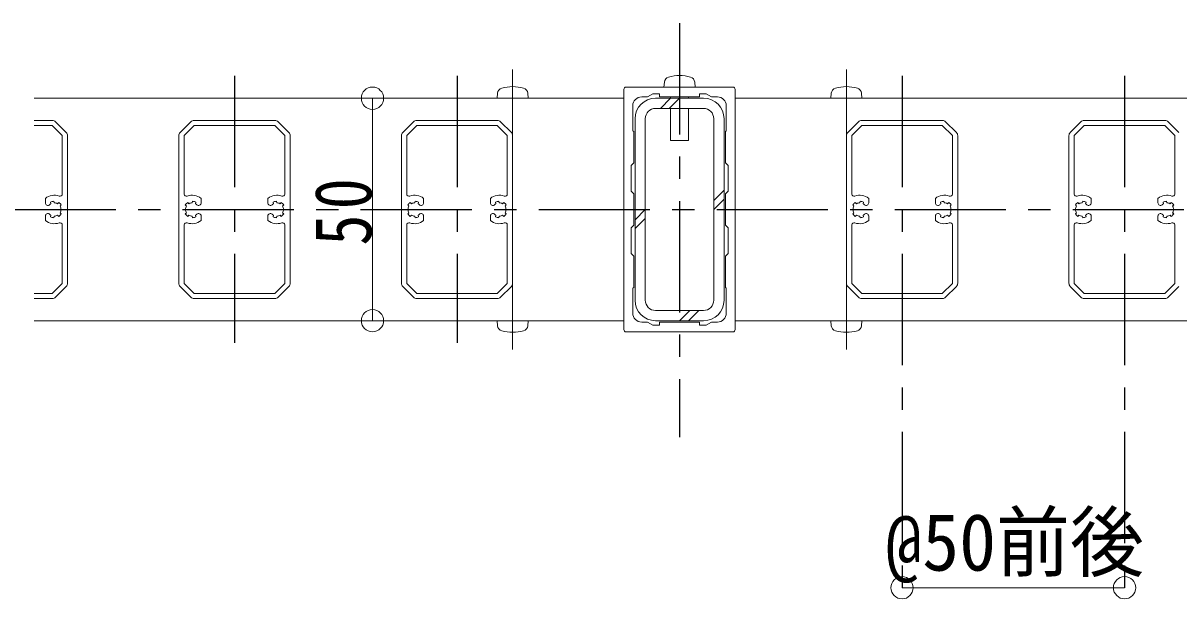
# Model space of a CAD drawing. Units: millimetres, scale not verified. Extents: x -1050 to 1050, y -742 to 742.
# Drawn here: x 100.5 to 360.2, y -339.3 to -209.9 of the extents above; entities that cross this region are included whole.
import ezdxf
from ezdxf.enums import TextEntityAlignment as Align

# ---------------------------------------------------------------- set-up
doc = ezdxf.new("R2010")
doc.units = ezdxf.units.MM
doc.header["$LTSCALE"] = 5
doc.linetypes.add('CHAIN1', pattern=[8, 5, -1, 1, -1])
doc.layers.add('0-0_通り芯', color=7, linetype='CHAIN1')
for name, color, linetype, lineweight in [('0-3_寸法', 54, 'Continuous', 20), ('0-4_手摺部材', 92, 'Continuous', 20), ('0-5_手すり子', 12, 'Continuous', 20), ('0-A_支柱', 6, 'Continuous', 20), ('0-B_足元', 4, 'Continuous', 20)]:
    doc.layers.add(name, color=color, linetype=linetype, lineweight=lineweight)
doc.styles.add('ＭＳ ゴシック', font='')
doc.styles.get('ＭＳ ゴシック').set_extended_font_data('MS Gothic')

# ---------------------------------------------------------------- blocks, each defined once
blk = doc.blocks.new('dimension_origin')
at = {"color": 0, "linetype": 'Continuous', "lineweight": -2}
blk.add_circle((0, 0), 1.25, dxfattribs=at)

msp = doc.modelspace()

# ---------------------------------------------------------------- linework, layer by layer
at = {"layer": '0-0_通り芯'}
for p, q in [((248.02, -209.92), (248.02, -302.944)), ((148.02, -221.793), (148.02, -281.793)), ((198.02, -221.793), (198.02, -281.793)), ((298.02, -221.793), (298.02, -336.793)), ((348.02, -221.793), (348.02, -336.793)), ((-223.631, -251.793), (963.011, -251.793))]:
    msp.add_line(p, q, dxfattribs=at)
at = {"layer": '0-3_寸法'}
for p, q in [((179.02, -226.793), (179.02, -276.793)), ((298.02, -336.793), (348.02, -336.793))]:
    msp.add_line(p, q, dxfattribs=at)
at = {"layer": '0-4_手摺部材', "linetype": 'CHAIN1'}
for p, q in [((210.52, -220.346), (210.52, -238.573)), ((285.52, -220.346), (285.52, -238.573)), ((210.52, -283.24), (210.52, -265.013)), ((285.52, -283.24), (285.52, -265.013))]:
    msp.add_line(p, q, dxfattribs=at)
at = {"layer": '0-4_手摺部材'}
for p, q in [((207.118, -225.674), (207.02, -226.793)), ((213.922, -225.674), (214.02, -226.793)), ((282.118, -225.674), (282.02, -226.793)), ((288.922, -225.674), (289.02, -226.793)), ((235.52, -226.793), (103.02, -226.793)), ((207.02, -226.793), (214.02, -226.793)), ((260.52, -226.793), (395.52, -226.793)), ((289.02, -226.793), (282.02, -226.793)), ((235.52, -276.793), (103.02, -276.793)), ((207.118, -277.912), (207.02, -276.793)), ((207.02, -276.793), (214.02, -276.793)), ((213.922, -277.912), (214.02, -276.793)), ((260.52, -276.793), (395.52, -276.793)), ((282.118, -277.912), (282.02, -276.793)), ((289.02, -276.793), (282.02, -276.793)), ((288.922, -277.912), (289.02, -276.793))]:
    msp.add_line(p, q, dxfattribs=at)
for centre, radius, start, end in [((208.413, -225.787), 1.3, 105.88085, 175), ((210.52, -233.193), 9, 74.11915, 105.88085), ((212.627, -225.787), 1.3, 5, 74.11915), ((283.413, -225.787), 1.3, 105.88085, 175), ((285.52, -233.193), 9, 74.11915, 105.88085), ((287.627, -225.787), 1.3, 5, 74.11915), ((208.413, -277.799), 1.3, 185, 254.11915), ((210.52, -270.393), 9, 254.11915, 285.88085), ((212.627, -277.799), 1.3, 285.88085, 355), ((283.413, -277.799), 1.3, 185, 254.11915), ((285.52, -270.393), 9, 254.11915, 285.88085), ((287.627, -277.799), 1.3, 285.88085, 355)]:
    msp.add_arc(centre, radius, start, end, dxfattribs=at)
at = {"layer": '0-5_手すり子'}
for p, q in [((107.106, -231.793), (103.02, -231.793)), ((110.227, -234.5), (107.813, -232.086)), ((138.227, -232.086), (135.813, -234.5)), ((160.227, -234.5), (157.813, -232.086)), ((188.227, -232.086), (185.813, -234.5)), ((210.227, -234.5), (207.813, -232.086)), ((288.227, -232.086), (285.813, -234.5)), ((310.227, -234.5), (307.813, -232.086)), ((338.227, -232.086), (335.813, -234.5)), ((360.227, -234.5), (357.813, -232.086)), ((110.52, -268.379), (110.52, -235.207)), ((135.52, -235.207), (135.52, -268.379)), ((160.52, -268.379), (160.52, -235.207)), ((185.52, -235.207), (185.52, -268.379)), ((210.52, -268.379), (210.52, -235.207)), ((285.52, -235.207), (285.52, -268.379)), ((310.52, -268.379), (310.52, -235.207)), ((335.52, -235.207), (335.52, -268.379)), ((105.52, -249.295), (105.52, -250.313)), ((140.52, -250.313), (140.52, -249.295)), ((155.52, -249.295), (155.52, -250.313)), ((190.52, -250.313), (190.52, -249.295)), ((205.52, -249.295), (205.52, -250.313)), ((290.52, -250.313), (290.52, -249.295)), ((305.52, -249.295), (305.52, -250.313)), ((340.52, -250.313), (340.52, -249.295)), ((355.52, -249.295), (355.52, -250.313)), ((106.77, -250.494), (106.677, -250.146)), ((107.427, -249.945), (107.52, -250.293)), ((108.27, -250.494), (108.525, -250.239)), ((109.074, -250.788), (108.819, -251.043)), ((137.221, -251.043), (136.966, -250.788)), ((137.516, -250.239), (137.77, -250.494)), ((138.52, -250.293), (138.613, -249.945)), ((139.363, -250.146), (139.27, -250.494)), ((156.77, -250.494), (156.677, -250.146)), ((157.427, -249.945), (157.52, -250.293)), ((158.27, -250.494), (158.525, -250.239)), ((159.074, -250.788), (158.819, -251.043)), ((187.221, -251.043), (186.966, -250.788)), ((187.516, -250.239), (187.77, -250.494)), ((188.52, -250.293), (188.613, -249.945)), ((189.363, -250.146), (189.27, -250.494)), ((206.77, -250.494), (206.677, -250.146)), ((207.427, -249.945), (207.52, -250.293)), ((208.27, -250.494), (208.525, -250.239)), ((209.074, -250.788), (208.819, -251.043)), ((287.221, -251.043), (286.966, -250.788)), ((287.516, -250.239), (287.77, -250.494)), ((288.52, -250.293), (288.613, -249.945)), ((289.363, -250.146), (289.27, -250.494)), ((306.77, -250.494), (306.677, -250.146)), ((307.427, -249.945), (307.52, -250.293)), ((308.27, -250.494), (308.525, -250.239)), ((309.074, -250.788), (308.819, -251.043)), ((337.221, -251.043), (336.966, -250.788)), ((337.516, -250.239), (337.77, -250.494)), ((338.52, -250.293), (338.613, -249.945)), ((339.363, -250.146), (339.27, -250.494)), ((356.77, -250.494), (356.677, -250.146)), ((357.427, -249.945), (357.52, -250.293)), ((358.27, -250.494), (358.525, -250.239)), ((359.074, -250.788), (358.819, -251.043)), ((105.52, -253.273), (105.52, -254.291)), ((106.677, -253.44), (106.77, -253.092)), ((107.52, -253.293), (107.427, -253.641)), ((108.525, -253.346), (108.27, -253.092)), ((108.819, -252.543), (109.074, -252.797)), ((136.966, -252.797), (137.221, -252.543)), ((137.77, -253.092), (137.516, -253.346)), ((138.613, -253.641), (138.52, -253.293)), ((139.27, -253.092), (139.363, -253.44)), ((140.52, -254.291), (140.52, -253.273)), ((155.52, -253.273), (155.52, -254.291)), ((156.677, -253.44), (156.77, -253.092)), ((157.52, -253.293), (157.427, -253.641)), ((158.525, -253.346), (158.27, -253.092)), ((158.819, -252.543), (159.074, -252.797)), ((186.966, -252.797), (187.221, -252.543)), ((187.77, -253.092), (187.516, -253.346)), ((188.613, -253.641), (188.52, -253.293)), ((189.27, -253.092), (189.363, -253.44)), ((190.52, -254.291), (190.52, -253.273)), ((205.52, -253.273), (205.52, -254.291)), ((206.677, -253.44), (206.77, -253.092)), ((207.52, -253.293), (207.427, -253.641)), ((208.525, -253.346), (208.27, -253.092)), ((208.819, -252.543), (209.074, -252.797)), ((286.966, -252.797), (287.221, -252.543)), ((287.77, -253.092), (287.516, -253.346)), ((288.613, -253.641), (288.52, -253.293)), ((289.27, -253.092), (289.363, -253.44)), ((290.52, -254.291), (290.52, -253.273)), ((305.52, -253.273), (305.52, -254.291)), ((306.677, -253.44), (306.77, -253.092)), ((307.52, -253.293), (307.427, -253.641)), ((308.525, -253.346), (308.27, -253.092)), ((308.819, -252.543), (309.074, -252.797)), ((336.966, -252.797), (337.221, -252.543)), ((337.77, -253.092), (337.516, -253.346)), ((338.613, -253.641), (338.52, -253.293)), ((339.27, -253.092), (339.363, -253.44)), ((340.52, -254.291), (340.52, -253.273)), ((355.52, -253.273), (355.52, -254.291)), ((356.677, -253.44), (356.77, -253.092)), ((357.52, -253.293), (357.427, -253.641)), ((358.525, -253.346), (358.27, -253.092)), ((358.819, -252.543), (359.074, -252.797)), ((107.813, -271.5), (110.227, -269.086)), ((135.813, -269.086), (138.227, -271.5)), ((157.813, -271.5), (160.227, -269.086)), ((185.813, -269.086), (188.227, -271.5)), ((207.813, -271.5), (210.227, -269.086)), ((285.813, -269.086), (288.227, -271.5)), ((307.813, -271.5), (310.227, -269.086)), ((335.813, -269.086), (338.227, -271.5)), ((357.813, -271.5), (360.227, -269.086)), ((103.02, -271.793), (107.106, -271.793))]:
    msp.add_line(p, q, dxfattribs=at)
for points in [[(103.02, -232.893), (107.064, -232.893), (109.32, -235.149), (109.32, -248.329)], [(136.72, -248.329), (136.72, -235.149), (138.976, -232.893), (157.064, -232.893), (159.32, -235.149), (159.32, -248.329)], [(157.106, -231.793), (148.02, -231.793), (138.934, -231.793)], [(186.72, -248.329), (186.72, -235.149), (188.976, -232.893), (207.064, -232.893), (209.32, -235.149), (209.32, -248.329)], [(207.106, -231.793), (198.02, -231.793), (188.934, -231.793)], [(286.72, -248.329), (286.72, -235.149), (288.976, -232.893), (307.064, -232.893), (309.32, -235.149), (309.32, -248.329)], [(307.106, -231.793), (298.02, -231.793), (288.934, -231.793)], [(336.72, -248.329), (336.72, -235.149), (338.976, -232.893), (357.064, -232.893), (359.32, -235.149), (359.32, -248.329)], [(357.106, -231.793), (348.02, -231.793), (338.934, -231.793)], [(109.32, -255.257), (109.32, -268.437), (107.064, -270.693), (103.02, -270.693)], [(159.32, -255.257), (159.32, -268.437), (157.064, -270.693), (138.976, -270.693), (136.72, -268.437), (136.72, -255.257)], [(209.32, -255.257), (209.32, -268.437), (207.064, -270.693), (188.976, -270.693), (186.72, -268.437), (186.72, -255.257)], [(309.32, -255.257), (309.32, -268.437), (307.064, -270.693), (288.976, -270.693), (286.72, -268.437), (286.72, -255.257)], [(359.32, -255.257), (359.32, -268.437), (357.064, -270.693), (338.976, -270.693), (336.72, -268.437), (336.72, -255.257)], [(138.934, -271.793), (148.02, -271.793), (157.106, -271.793)], [(188.934, -271.793), (198.02, -271.793), (207.106, -271.793)], [(288.934, -271.793), (298.02, -271.793), (307.106, -271.793)], [(338.934, -271.793), (348.02, -271.793), (357.106, -271.793)]]:
    msp.add_lwpolyline(points, dxfattribs=at)
for centre, radius, start, end in [((107.106, -232.793), 1, 44.99999, 90), ((138.934, -232.793), 1, 90, 135), ((157.106, -232.793), 1, 44.99999, 90), ((188.934, -232.793), 1, 90, 135), ((207.106, -232.793), 1, 44.99999, 90), ((288.934, -232.793), 1, 90, 135), ((307.106, -232.793), 1, 44.99999, 90), ((338.934, -232.793), 1, 90, 135), ((357.106, -232.793), 1, 44.99999, 90), ((109.52, -235.207), 1, 360, 44.99999), ((136.52, -235.207), 1, 135, 180), ((159.52, -235.207), 1, 360, 44.99999), ((186.52, -235.207), 1, 135, 180), ((209.52, -235.207), 1, 360, 44.99999), ((286.52, -235.207), 1, 135, 180), ((309.52, -235.207), 1, 360, 44.99999), ((336.52, -235.207), 1, 135, 180), ((107.52, -251.793), 3.2, 69.42999, 128.68219), ((108.82, -248.329), 0.5, 249.42999, 0), ((137.22, -248.329), 0.5, 180, 290.56998), ((138.52, -251.793), 3.2, 51.31781, 110.56998), ((157.52, -251.793), 3.2, 69.42999, 128.68219), ((158.82, -248.329), 0.5, 249.42999, 0), ((187.22, -248.329), 0.5, 180, 290.56998), ((188.52, -251.793), 3.2, 51.31781, 110.56998), ((207.52, -251.793), 3.2, 69.42999, 128.68219), ((208.82, -248.329), 0.5, 249.42999, 0), ((287.22, -248.329), 0.5, 180, 290.56998), ((288.52, -251.793), 3.2, 51.31781, 110.56998), ((307.52, -251.793), 3.2, 69.42999, 128.68219), ((308.82, -248.329), 0.5, 249.42999, 0), ((337.22, -248.329), 0.5, 180, 290.56998), ((338.52, -251.793), 3.2, 51.31781, 110.56998), ((357.52, -251.793), 3.2, 69.42999, 128.68219), ((358.82, -248.329), 0.5, 249.42999, 0), ((106.083, -250.313), 0.563, 180.00001, 314.1682), ((107.52, -251.793), 1.5, 120.00003, 134.1682), ((107.52, -251.793), 1.85, 92.88625, 117.11372), ((107.52, -251.793), 1.5, 59.99999, 90), ((107.52, -251.793), 1.85, 32.88623, 57.11376), ((107.52, -251.793), 1.5, 359.99998, 29.99994), ((107.52, -251.793), 1.5, 329.99997, 360), ((138.52, -251.793), 1.85, 122.8862, 147.11375), ((138.52, -251.793), 1.5, 150, 180), ((138.52, -251.793), 1.5, 180, 210.00001), ((138.52, -251.793), 1.5, 90, 119.99992), ((138.52, -251.793), 1.85, 62.88623, 87.11375), ((138.52, -251.793), 1.5, 45.83178, 60), ((139.957, -250.313), 0.563, 225.83178, 0.00002), ((156.083, -250.313), 0.563, 180.00001, 314.1682), ((157.52, -251.793), 1.5, 120.00003, 134.1682), ((157.52, -251.793), 1.85, 92.88625, 117.11372), ((157.52, -251.793), 1.5, 59.99999, 90), ((157.52, -251.793), 1.85, 32.88623, 57.11376), ((157.52, -251.793), 1.5, 359.99998, 29.99994), ((157.52, -251.793), 1.5, 329.99997, 360), ((188.52, -251.793), 1.85, 122.8862, 147.11375), ((188.52, -251.793), 1.5, 150, 180), ((188.52, -251.793), 1.5, 180, 210.00001), ((188.52, -251.793), 1.5, 90, 119.99992), ((188.52, -251.793), 1.85, 62.88623, 87.11375), ((188.52, -251.793), 1.5, 45.83178, 60), ((189.957, -250.313), 0.563, 225.83178, 0.00002), ((206.083, -250.313), 0.563, 180.00001, 314.1682), ((207.52, -251.793), 1.5, 120.00003, 134.1682), ((207.52, -251.793), 1.85, 92.88625, 117.11372), ((207.52, -251.793), 1.5, 59.99999, 90), ((207.52, -251.793), 1.85, 32.88623, 57.11376), ((207.52, -251.793), 1.5, 359.99998, 29.99994), ((207.52, -251.793), 1.5, 329.99997, 360), ((288.52, -251.793), 1.85, 122.8862, 147.11375), ((288.52, -251.793), 1.5, 150, 180), ((288.52, -251.793), 1.5, 180, 210.00001), ((288.52, -251.793), 1.5, 90, 119.99992), ((288.52, -251.793), 1.85, 62.88623, 87.11375), ((288.52, -251.793), 1.5, 45.83178, 60), ((289.957, -250.313), 0.563, 225.83178, 0.00002), ((306.083, -250.313), 0.563, 180.00001, 314.1682), ((307.52, -251.793), 1.5, 120.00003, 134.1682), ((307.52, -251.793), 1.85, 92.88625, 117.11372), ((307.52, -251.793), 1.5, 59.99999, 90), ((307.52, -251.793), 1.85, 32.88623, 57.11376), ((307.52, -251.793), 1.5, 359.99998, 29.99994), ((307.52, -251.793), 1.5, 329.99997, 360), ((338.52, -251.793), 1.85, 122.8862, 147.11375), ((338.52, -251.793), 1.5, 150, 180), ((338.52, -251.793), 1.5, 180, 210.00001), ((338.52, -251.793), 1.5, 90, 119.99992), ((338.52, -251.793), 1.85, 62.88623, 87.11375), ((338.52, -251.793), 1.5, 45.83178, 60), ((339.957, -250.313), 0.563, 225.83178, 0.00002), ((356.083, -250.313), 0.563, 180.00001, 314.1682), ((357.52, -251.793), 1.5, 120.00003, 134.1682), ((357.52, -251.793), 1.85, 92.88625, 117.11372), ((357.52, -251.793), 1.5, 59.99999, 90), ((357.52, -251.793), 1.85, 32.88623, 57.11376), ((357.52, -251.793), 1.5, 359.99998, 29.99994), ((357.52, -251.793), 1.5, 329.99997, 360), ((106.083, -253.273), 0.563, 45.83178, 180.00002), ((107.52, -251.793), 3.2, 231.31781, 290.57), ((107.52, -251.793), 1.5, 225.83178, 240), ((107.52, -251.793), 1.85, 242.88629, 267.11378), ((107.52, -251.793), 1.5, 270, 300.00003), ((107.52, -251.793), 1.85, 302.88627, 327.11378), ((138.52, -251.793), 1.85, 212.88623, 237.11373), ((138.52, -251.793), 3.2, 249.43001, 308.68219), ((138.52, -251.793), 1.5, 239.99999, 270), ((138.52, -251.793), 1.85, 272.88629, 297.11378), ((138.52, -251.793), 1.5, 300, 314.1682), ((139.957, -253.273), 0.563, 0.00001, 134.1682), ((156.083, -253.273), 0.563, 45.83178, 180.00002), ((157.52, -251.793), 3.2, 231.31781, 290.57), ((157.52, -251.793), 1.5, 225.83178, 240), ((157.52, -251.793), 1.85, 242.88629, 267.11378), ((157.52, -251.793), 1.5, 270, 300.00003), ((157.52, -251.793), 1.85, 302.88627, 327.11378), ((188.52, -251.793), 1.85, 212.88623, 237.11373), ((188.52, -251.793), 3.2, 249.43001, 308.68219), ((188.52, -251.793), 1.5, 239.99999, 270), ((188.52, -251.793), 1.85, 272.88629, 297.11378), ((188.52, -251.793), 1.5, 300, 314.1682), ((189.957, -253.273), 0.563, 0.00001, 134.1682), ((206.083, -253.273), 0.563, 45.83178, 180.00002), ((207.52, -251.793), 3.2, 231.31781, 290.57), ((207.52, -251.793), 1.5, 225.83178, 240), ((207.52, -251.793), 1.85, 242.88629, 267.11378), ((207.52, -251.793), 1.5, 270, 300.00003), ((207.52, -251.793), 1.85, 302.88627, 327.11378), ((288.52, -251.793), 1.85, 212.88623, 237.11373), ((288.52, -251.793), 3.2, 249.43001, 308.68219), ((288.52, -251.793), 1.5, 239.99999, 270), ((288.52, -251.793), 1.85, 272.88629, 297.11378), ((288.52, -251.793), 1.5, 300, 314.1682), ((289.957, -253.273), 0.563, 0.00001, 134.1682), ((306.083, -253.273), 0.563, 45.83178, 180.00002), ((307.52, -251.793), 3.2, 231.31781, 290.57), ((307.52, -251.793), 1.5, 225.83178, 240), ((307.52, -251.793), 1.85, 242.88629, 267.11378), ((307.52, -251.793), 1.5, 270, 300.00003), ((307.52, -251.793), 1.85, 302.88627, 327.11378), ((338.52, -251.793), 1.85, 212.88623, 237.11373), ((338.52, -251.793), 3.2, 249.43001, 308.68219), ((338.52, -251.793), 1.5, 239.99999, 270), ((338.52, -251.793), 1.85, 272.88629, 297.11378), ((338.52, -251.793), 1.5, 300, 314.1682), ((339.957, -253.273), 0.563, 0.00001, 134.1682), ((356.083, -253.273), 0.563, 45.83178, 180.00002), ((357.52, -251.793), 3.2, 231.31781, 290.57), ((357.52, -251.793), 1.5, 225.83178, 240), ((357.52, -251.793), 1.85, 242.88629, 267.11378), ((357.52, -251.793), 1.5, 270, 300.00003), ((357.52, -251.793), 1.85, 302.88627, 327.11378), ((108.82, -255.257), 0.5, 0, 110.57), ((137.22, -255.257), 0.5, 69.43001, 180), ((158.82, -255.257), 0.5, 0, 110.57), ((187.22, -255.257), 0.5, 69.43001, 180), ((208.82, -255.257), 0.5, 0, 110.57), ((287.22, -255.257), 0.5, 69.43001, 180), ((308.82, -255.257), 0.5, 0, 110.57), ((337.22, -255.257), 0.5, 69.43001, 180), ((358.82, -255.257), 0.5, 0, 110.57), ((109.52, -268.379), 1, 315, 360), ((136.52, -268.379), 1, 180, 225), ((159.52, -268.379), 1, 315, 360), ((186.52, -268.379), 1, 180, 225), ((209.52, -268.379), 1, 315, 360), ((286.52, -268.379), 1, 180, 225), ((309.52, -268.379), 1, 315, 360), ((336.52, -268.379), 1, 180, 225), ((107.106, -270.793), 1, 270, 315), ((138.934, -270.793), 1, 225, 270), ((157.106, -270.793), 1, 270, 315), ((188.934, -270.793), 1, 225, 270), ((207.106, -270.793), 1, 270, 315), ((288.934, -270.793), 1, 225, 270), ((307.106, -270.793), 1, 270, 315), ((338.934, -270.793), 1, 225, 270), ((357.106, -270.793), 1, 270, 315)]:
    msp.add_arc(centre, radius, start, end, dxfattribs=at)
at = {"layer": '0-A_支柱'}
for p, q in [((244.618, -223.174), (244.52, -224.293)), ((251.422, -223.174), (251.52, -224.293)), ((235.52, -278.793), (235.52, -224.793)), ((236.02, -224.293), (260.02, -224.293)), ((252.52, -226.493), (252.52, -225.793)), ((260.52, -224.793), (260.52, -278.793)), ((237.52, -234.093), (237.52, -228.493)), ((240.808, -226.493), (239.52, -226.493)), ((246.02, -226.493), (246.02, -226.793)), ((250.02, -226.793), (250.02, -226.493)), ((255.232, -226.493), (256.52, -226.493)), ((258.52, -234.093), (258.52, -228.493)), ((246.02, -229.093), (246.02, -236.293)), ((250.02, -236.293), (250.02, -229.093)), ((237.52, -234.093), (237.72, -234.293)), ((237.72, -241.293), (237.72, -234.293)), ((246.02, -236.293), (250.02, -236.293)), ((258.52, -234.093), (258.32, -234.293)), ((258.32, -241.293), (258.32, -234.293)), ((237.12, -241.893), (237.72, -241.293)), ((258.92, -241.893), (258.32, -241.293)), ((237.12, -247.693), (237.12, -241.893)), ((258.92, -247.693), (258.92, -241.893)), ((237.12, -247.693), (237.72, -248.293)), ((237.72, -255.293), (237.72, -248.293)), ((258.92, -247.693), (258.32, -248.293)), ((258.32, -255.293), (258.32, -248.293)), ((237.12, -255.893), (237.72, -255.293)), ((237.12, -261.693), (237.12, -255.893)), ((258.92, -255.893), (258.32, -255.293)), ((258.92, -261.693), (258.92, -255.893)), ((237.12, -261.693), (237.72, -262.293)), ((237.72, -269.293), (237.72, -262.293)), ((258.92, -261.693), (258.32, -262.293)), ((258.32, -269.293), (258.32, -262.293)), ((237.52, -269.493), (237.72, -269.293)), ((237.52, -269.493), (237.52, -275.093)), ((258.52, -269.493), (258.32, -269.293)), ((258.52, -269.493), (258.52, -275.093)), ((240.808, -277.093), (239.52, -277.093)), ((252.52, -277.093), (252.52, -277.793)), ((255.232, -277.093), (256.52, -277.093)), ((260.02, -279.293), (236.02, -279.293))]:
    msp.add_line(p, q, dxfattribs=at)
for points in [[(243.52, -225.793), (242.02, -225.793), (240.808, -226.493)], [(252.52, -226.493), (243.52, -226.493), (243.52, -225.793)], [(252.52, -225.793), (254.02, -225.793), (255.232, -226.493)], [(243.52, -277.793), (242.02, -277.793), (240.808, -277.093)], [(252.52, -277.093), (243.52, -277.093), (243.52, -277.793)], [(252.52, -277.793), (254.02, -277.793), (255.232, -277.093)]]:
    msp.add_lwpolyline(points, dxfattribs=at)
for centre, radius, start, end in [((245.913, -223.287), 1.3, 105.88085, 175), ((248.02, -230.693), 9, 74.11915, 105.88085), ((250.127, -223.287), 1.3, 5, 74.11915), ((236.02, -224.793), 0.5, 90, 180), ((260.02, -224.793), 0.5, 0, 90), ((239.52, -228.493), 2, 90, 180), ((256.52, -228.493), 2, 0, 90), ((239.52, -275.093), 2, 180, 270), ((256.52, -275.093), 2, 270, 360), ((236.02, -278.793), 0.5, 180, 270), ((260.02, -278.793), 0.5, 270, 360)]:
    msp.add_arc(centre, radius, start, end, dxfattribs=at)
at = {"layer": '0-B_足元'}
for p, q in [((242.62, -226.793), (253.42, -226.793)), ((246.02, -226.793), (243.72, -229.093)), ((248.02, -226.793), (245.72, -229.093)), ((253.42, -229.093), (242.62, -229.093)), ((238.02, -272.193), (238.02, -231.393)), ((240.32, -272.193), (240.32, -231.393)), ((255.72, -272.193), (255.72, -231.393)), ((258.02, -272.193), (258.02, -231.393)), ((258.02, -247.493), (255.72, -249.793)), ((240.32, -251.793), (238.02, -254.093)), ((258.02, -249.493), (255.72, -251.793)), ((240.32, -253.793), (238.02, -256.093)), ((253.42, -274.493), (242.62, -274.493)), ((250.32, -274.493), (248.02, -276.793)), ((252.32, -274.493), (250.02, -276.793)), ((253.42, -276.793), (242.62, -276.793))]:
    msp.add_line(p, q, dxfattribs=at)
for centre, radius, start, end in [((242.62, -231.393), 4.6, 90, 180), ((253.42, -231.393), 4.6, 0, 90), ((242.62, -231.393), 2.3, 90, 180), ((253.42, -231.393), 2.3, 0, 90), ((242.62, -272.193), 4.6, 180, 270), ((242.62, -272.193), 2.3, 180, 270), ((253.42, -272.193), 2.3, 270, 360), ((253.42, -272.193), 4.6, 270, 360)]:
    msp.add_arc(centre, radius, start, end, dxfattribs=at)

# ---------------------------------------------------------------- block references
at = {"layer": '0-3_寸法', "xscale": 2, "yscale": 2}
for p, rotation in [((179.02, -226.793), 90), ((179.02, -276.793), 270), ((298.02, -336.793), 180)]:
    msp.add_blockref('dimension_origin', p, dxfattribs=dict(at, rotation=rotation))
msp.add_blockref('dimension_origin', (348.02, -336.793), dxfattribs=at)

# ---------------------------------------------------------------- texts
at = {"layer": '0-3_寸法', "style": 'ＭＳ ゴシック', "width": 0.95}
msp.add_text('@50前後', height=12.83, dxfattribs=at).set_placement((294.27, -336.793), align=Align.BOTTOM_LEFT)
at = {"layer": '0-3_寸法', "insert": (179.02, -259.918), "char_height": 12.83, "attachment_point": 7, "rotation": 90, "style": 'ＭＳ ゴシック'}
msp.add_mtext('\\T1.17;\\W0.8;50', dxfattribs=at)

doc.saveas('drawing.dxf')
